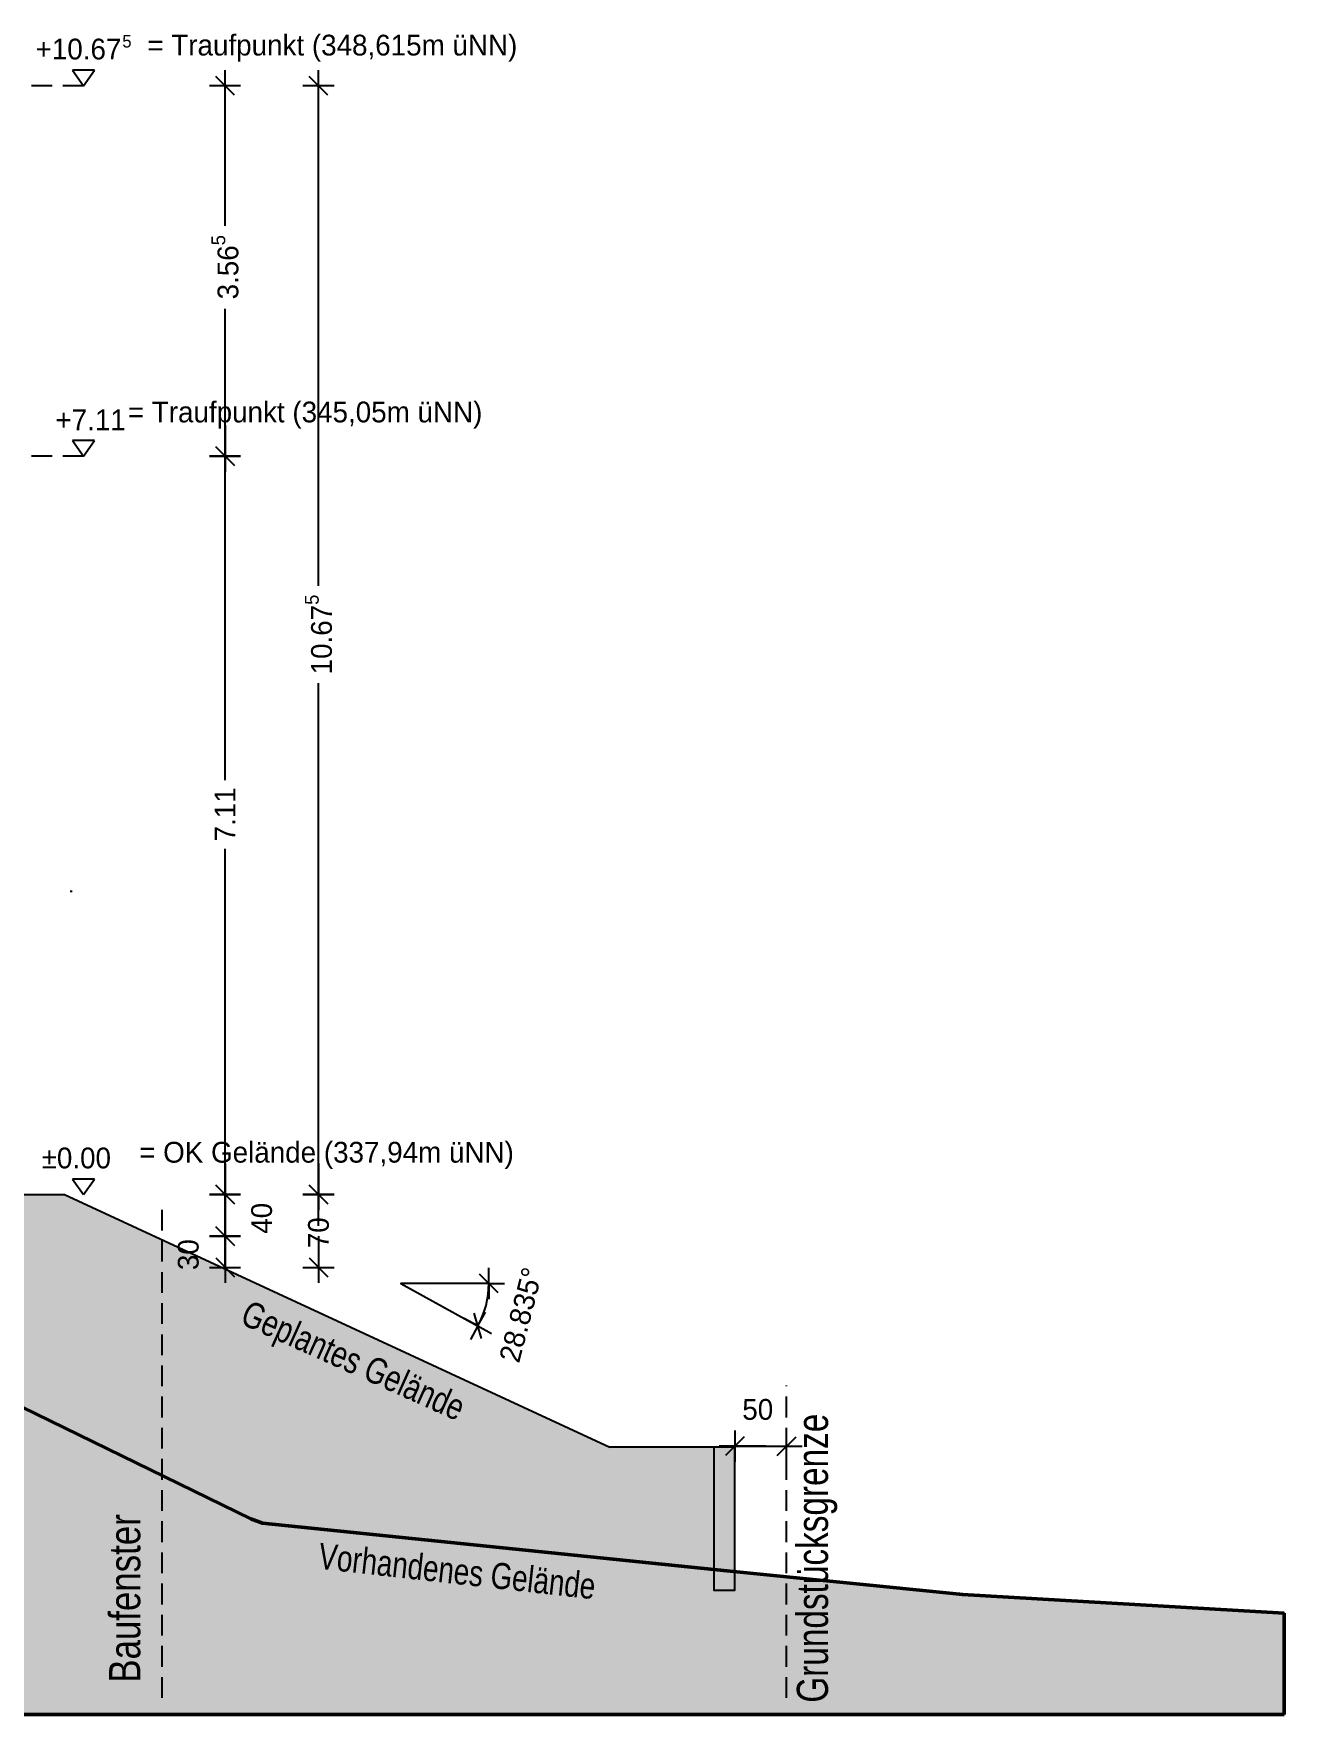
# Model space of a CAD drawing. Header units: metres. Extents: x 165.1 to 239.6, y 34.6 to 72.4.
# Drawn here: x 227.52 to 239.55, y 56.25 to 72.43 of the extents above; entities that cross this region are included whole.
import ezdxf

# ---------------------------------------------------------------- set-up
doc = ezdxf.new("R2010")
doc.units = ezdxf.units.M
doc.header["$PDMODE"] = 65
doc.linetypes.add('AUSGEZOGEN', pattern=[0])
doc.linetypes.add('VERDECKT2_S2', pattern=[0.27, 0.2, -0.07])
for name, color, linetype, lineweight in [('Allgemein01', 7, 'AUSGEZOGEN', 13), ('Allgemein03', 7, 'AUSGEZOGEN', 25), ('C-TOPO', 7, 'AUSGEZOGEN', 25), ('Design', 7, 'AUSGEZOGEN', 18), ('Maßlinie 1_100', 7, 'AUSGEZOGEN', 13), ('Pfosten_ Stützen', 7, 'AUSGEZOGEN', 13), ('Standard', 7, 'AUSGEZOGEN', 25)]:
    doc.layers.add(name, color=color, linetype=linetype, lineweight=lineweight)
doc.styles.add('ARIAL', font='arial.ttf')
doc.styles.add('Posterama Text Light', font='')
doc.styles.get('Posterama Text Light').set_extended_font_data('Posterama Text Light')
doc.dimstyles.new('DIMSTYLE_10', dxfattribs={"dimtxt": 0.2, "dimasz": 0.3, "dimexe": 0, "dimexo": 1e-06, "dimgap": 0.1, "dimtad": 0, "dimrnd": 0.005, "dimzin": 4, "dimdsep": 46, "dimtxsty": 'Posterama Text Light', "dimblk1": 'ALL_ML_STRICH', "dimblk2": 'ALL_ML_STRICH', "dimsah": 1, "dimcen": 0, "dimse1": 1, "dimse2": 1, "dimclrd": 7, "dimclre": 7, "dimclrt": 7, "dimadec": 0, "dimazin": 0, "dimtfac": 1, "dimtdec": 0, "dimtix": 1, "dimtmove": 2, "dimatfit": 3, "dimfxl": 0, "dimtzin": 0, "dimlwd": 0, "dimlwe": 25, "dimarcsym": 0})
doc.dimstyles.new('DIMSTYLE_11', dxfattribs={"dimtxt": 0.2, "dimasz": 0.3, "dimexe": 0, "dimexo": 1e-06, "dimgap": 0.1, "dimtad": 0, "dimdec": 3, "dimrnd": 0.005, "dimzin": 4, "dimdsep": 46, "dimtxsty": 'Posterama Text Light', "dimblk1": 'ALL_ML_STRICH', "dimblk2": 'ALL_ML_STRICH', "dimsah": 1, "dimcen": 0, "dimse1": 1, "dimse2": 1, "dimclrd": 7, "dimclre": 7, "dimclrt": 7, "dimadec": 0, "dimazin": 0, "dimtfac": 1, "dimtdec": 0, "dimtix": 1, "dimtmove": 2, "dimatfit": 3, "dimfxl": 0, "dimtzin": 0, "dimlwd": 0, "dimlwe": 25, "dimarcsym": 0})
doc.dimstyles.new('DIMSTYLE_13', dxfattribs={"dimtxt": 0.2, "dimasz": 0.3, "dimexe": 0, "dimexo": 1e-06, "dimgap": 0.1, "dimtad": 0, "dimdec": 1, "dimlfac": 100, "dimrnd": 0.5, "dimzin": 4, "dimdsep": 46, "dimtxsty": 'Posterama Text Light', "dimblk1": 'ALL_ML_STRICH', "dimblk2": 'ALL_ML_STRICH', "dimsah": 1, "dimcen": 0, "dimse1": 1, "dimse2": 1, "dimclrd": 7, "dimclre": 7, "dimclrt": 7, "dimadec": 0, "dimazin": 0, "dimtfac": 1, "dimtdec": 0, "dimtix": 1, "dimtmove": 2, "dimatfit": 3, "dimfxl": 0, "dimtvp": 1.2, "dimtzin": 0, "dimlwd": 0, "dimlwe": 25, "dimarcsym": 0})
doc.dimstyles.new('DIMSTYLE_4', dxfattribs={"dimtxt": 0.2, "dimasz": 0.3, "dimexe": 0, "dimexo": 1e-06, "dimgap": 0.1, "dimtad": 2, "dimdec": 1, "dimlfac": 100, "dimrnd": 0.5, "dimzin": 4, "dimdsep": 46, "dimtxsty": 'Posterama Text Light', "dimblk1": 'ALL_ML_STRICH', "dimblk2": 'ALL_ML_STRICH', "dimsah": 1, "dimcen": 0, "dimse1": 1, "dimse2": 1, "dimclrd": 7, "dimclre": 7, "dimclrt": 7, "dimadec": 0, "dimazin": 0, "dimtfac": 1, "dimtdec": 0, "dimtix": 1, "dimtmove": 2, "dimatfit": 3, "dimfxl": 0, "dimtvp": 1.2, "dimtzin": 0, "dimlwd": 0, "dimlwe": 25, "dimarcsym": 0})
doc.dimstyles.new('DIMSTYLE_5', dxfattribs={"dimtxt": 0.2, "dimasz": 0.3, "dimexe": 0, "dimexo": 1e-06, "dimgap": 0.1, "dimtad": 0, "dimdec": 1, "dimlfac": 100, "dimrnd": 0.5, "dimzin": 4, "dimdsep": 46, "dimtxsty": 'Posterama Text Light', "dimblk1": 'ALL_ML_STRICH', "dimblk2": 'ALL_ML_STRICH', "dimsah": 1, "dimcen": 0, "dimse1": 1, "dimse2": 1, "dimsd1": 1, "dimsd2": 1, "dimclrd": 7, "dimclre": 7, "dimclrt": 7, "dimadec": 0, "dimazin": 0, "dimtfac": 1, "dimtdec": 0, "dimtix": 1, "dimtmove": 2, "dimatfit": 3, "dimfxl": 0, "dimtvp": 1.2, "dimtzin": 0, "dimlwd": 0, "dimlwe": 25, "dimarcsym": 0})
doc.dimstyles.new('DIMSTYLE_6', dxfattribs={"dimtxt": 0.2, "dimasz": 0.3, "dimexe": 0, "dimexo": 1e-06, "dimgap": 0.1, "dimtad": 0, "dimdec": 3, "dimrnd": 0.005, "dimzin": 4, "dimdsep": 46, "dimtxsty": 'Posterama Text Light', "dimblk1": 'ALL_ML_STRICH', "dimblk2": 'ALL_ML_STRICH', "dimsah": 1, "dimcen": 0, "dimse1": 1, "dimse2": 1, "dimclrd": 7, "dimclre": 7, "dimclrt": 7, "dimadec": 0, "dimazin": 0, "dimtfac": 1, "dimtdec": 0, "dimtix": 1, "dimtmove": 2, "dimatfit": 3, "dimfxl": 0, "dimtzin": 0, "dimlwd": 0, "dimlwe": 25, "dimarcsym": 0})

# ---------------------------------------------------------------- blocks, each defined once
blk = doc.blocks.new('ALL_ML_STRICH')
at = {"color": 0, "linetype": 'ByBlock', "lineweight": -2}
for p, q in [((-1, 0), (0.5, 0)), ((-0.3, -0.3), (0.3, 0.3)), ((0, -0.5), (0, 0.5))]:
    blk.add_line(p, q, dxfattribs=at)
blk = doc.blocks.new('*D14')
at = {"layer": 'DEFPOINTS', "color": 7, "linetype": 'AUSGEZOGEN', "lineweight": 25, "transparency": 33554687}
for p in [(226.08, 61.251), (226.08, 60.551), (230.259, 60.551)]:
    blk.add_point(p, dxfattribs=at)
at = {"layer": 'Standard', "color": 7, "linetype": 'AUSGEZOGEN', "lineweight": -2, "transparency": 33554687}
for p, q in [((230.259, 61.251), (230.259, 61.251)), ((230.259, 60.551), (230.259, 60.551))]:
    blk.add_line(p, q, dxfattribs=at)
at = {"layer": 'Standard', "color": 7, "linetype": 'AUSGEZOGEN', "lineweight": 25, "transparency": 33554687, "xscale": 0.3, "yscale": 0.3, "zscale": 0.3}
for p, rotation in [((230.259, 61.251), 90), ((230.259, 60.551), 270)]:
    blk.add_blockref('ALL_ML_STRICH', p, dxfattribs=dict(at, rotation=rotation))
at = {"layer": 'Standard', "color": 7, "linetype": 'AUSGEZOGEN', "lineweight": 25, "transparency": 33554687, "insert": (230.259, 60.884), "char_height": 0.2, "width": 0.8, "attachment_point": 5, "rotation": 90, "style": 'Posterama Text Light'}
blk.add_mtext('\\A1;{\\A1;{70\\H0.132000;\\S^ ;}}', dxfattribs=at)
blk = doc.blocks.new('*D15')
at = {"layer": 'DEFPOINTS', "color": 7, "linetype": 'AUSGEZOGEN', "lineweight": 25, "transparency": 33554687}
for p in [(218.78, 71.928), (226.08, 61.251), (230.259, 61.251)]:
    blk.add_point(p, dxfattribs=at)
at = {"layer": 'Standard', "color": 7, "linetype": 'AUSGEZOGEN', "lineweight": -2, "transparency": 33554687}
for p, q in [((230.259, 67.114), (230.259, 71.928)), ((230.259, 61.251), (230.259, 66.174))]:
    blk.add_line(p, q, dxfattribs=at)
at = {"layer": 'Standard', "color": 7, "linetype": 'AUSGEZOGEN', "lineweight": 25, "transparency": 33554687, "xscale": 0.3, "yscale": 0.3, "zscale": 0.3}
for p, rotation in [((230.259, 71.928), 90), ((230.259, 61.251), 270)]:
    blk.add_blockref('ALL_ML_STRICH', p, dxfattribs=dict(at, rotation=rotation))
at = {"layer": 'Standard', "color": 7, "linetype": 'AUSGEZOGEN', "lineweight": 25, "transparency": 33554687, "insert": (230.259, 66.644), "char_height": 0.2, "width": 1.2, "attachment_point": 5, "rotation": 90, "style": 'Posterama Text Light'}
blk.add_mtext('\\A1;{\\A1;{10.67\\H0.132000;\\S5^ ;}}', dxfattribs=at)
blk = doc.blocks.new('COMPLEX_KOTENVERMASSUNG_0')
at = {"layer": 'Maßlinie 1_100', "color": 7, "linetype": 'AUSGEZOGEN', "lineweight": 25, "transparency": 33554687}
for p, q in [((228.102, 72.078), (227.892, 72.078)), ((227.892, 72.078), (227.997, 71.928)), ((227.997, 71.928), (228.102, 72.078)), ((227.997, 71.928), (227.997, 71.928)), ((227.997, 71.928), (227.997, 71.928)), ((227.997, 71.928), (227.997, 71.928)), ((227.997, 71.928), (227.997, 71.928)), ((228.102, 68.511), (227.892, 68.511)), ((227.892, 68.511), (227.997, 68.361)), ((227.997, 68.361), (228.102, 68.511)), ((227.997, 68.361), (227.997, 68.361)), ((227.997, 68.361), (227.997, 68.361)), ((227.997, 68.361), (227.997, 68.361)), ((227.997, 68.361), (227.997, 68.361)), ((228.102, 61.401), (227.892, 61.401)), ((227.892, 61.401), (227.997, 61.251)), ((227.997, 61.251), (228.102, 61.401)), ((227.997, 61.251), (227.997, 61.251)), ((227.997, 61.251), (227.997, 61.251)), ((227.997, 61.251), (227.997, 61.251)), ((227.997, 61.251), (227.997, 61.251))]:
    blk.add_line(p, q, dxfattribs=at)
at = {"layer": 'Maßlinie 1_100', "color": 7, "linetype": 'AUSGEZOGEN', "lineweight": 25, "transparency": 33554687, "attachment_point": 7, "style": 'Posterama Text Light'}
for s, insert, char_height, width in [('+10.67', (227.536, 72.178), 0.2, 0.93362), ('5', (228.37, 72.294), 0.12, 0.15632), ('+7.11', (227.727, 68.611), 0.2, 0.67224), ('±0.00', (227.594, 61.501), 0.2, 0.92002)]:
    blk.add_mtext(s, dxfattribs=dict(at, insert=insert, char_height=char_height, width=width))
blk = doc.blocks.new('COMPLEX_WINKELVERMASSUNG_2')
at = {"layer": 'Standard', "color": 7, "linetype": 'AUSGEZOGEN', "lineweight": 25, "transparency": 33554687}
for p, q in [((231.897, 60.396), (231.897, 60.546)), ((231.897, 60.396), (231.747, 60.396)), ((231.987, 60.306), (231.807, 60.486)), ((231.897, 60.396), (231.897, 60.246)), ((231.897, 60.396), (232.047, 60.396)), ((231.792, 59.987), (231.661, 60.06)), ((231.828, 59.865), (231.757, 60.11)), ((231.792, 59.987), (231.865, 60.119)), ((231.792, 59.987), (231.72, 59.856)), ((231.792, 59.987), (231.924, 59.915))]:
    blk.add_line(p, q, dxfattribs=at)
blk.add_arc((231.05, 60.396), 0.847, 331.1645, 360, dxfattribs=at)
at = {"layer": 'Standard', "color": 7, "linetype": 'AUSGEZOGEN', "lineweight": 25, "transparency": 33554687, "insert": (232.19, 59.62), "char_height": 0.2, "width": 1.04655, "attachment_point": 7, "rotation": 75.5823, "style": 'Posterama Text Light'}
blk.add_mtext('28.835%%d', dxfattribs=at)
blk = doc.blocks.new('*D57')
at = {"layer": 'DEFPOINTS', "color": 7, "linetype": 'AUSGEZOGEN', "lineweight": 25, "transparency": 33554687}
for p in [(225.78, 60.851), (225.78, 60.551), (229.359, 60.551)]:
    blk.add_point(p, dxfattribs=at)
at = {"layer": 'Standard', "color": 7, "linetype": 'AUSGEZOGEN', "lineweight": -2, "transparency": 33554687}
blk.add_line((229.359, 60.551), (229.359, 60.851), dxfattribs=at)
at = {"layer": 'Standard', "color": 7, "linetype": 'AUSGEZOGEN', "lineweight": 25, "transparency": 33554687, "xscale": 0.3, "yscale": 0.3, "zscale": 0.3}
for p, rotation in [((229.359, 60.851), 90), ((229.359, 60.551), 270)]:
    blk.add_blockref('ALL_ML_STRICH', p, dxfattribs=dict(at, rotation=rotation))
at = {"layer": 'Standard', "color": 7, "linetype": 'AUSGEZOGEN', "lineweight": 25, "transparency": 33554687, "insert": (229.006, 60.673), "char_height": 0.2, "width": 0.8, "attachment_point": 5, "rotation": 90, "style": 'Posterama Text Light'}
blk.add_mtext('\\A1;{\\A1;{30\\H0.132000;\\S^ ;}}', dxfattribs=at)
blk = doc.blocks.new('*D58')
at = {"layer": 'DEFPOINTS', "color": 7, "linetype": 'AUSGEZOGEN', "lineweight": 25, "transparency": 33554687}
for p in [(227.814, 61.251), (225.78, 60.851), (229.359, 60.851)]:
    blk.add_point(p, dxfattribs=at)
at = {"layer": 'Standard', "color": 7, "linetype": 'AUSGEZOGEN', "lineweight": -2, "transparency": 33554687}
blk.add_line((229.359, 60.851), (229.359, 61.251), dxfattribs=at)
at = {"layer": 'Standard', "color": 7, "linetype": 'AUSGEZOGEN', "lineweight": 25, "transparency": 33554687, "xscale": 0.3, "yscale": 0.3, "zscale": 0.3}
for p, rotation in [((229.359, 61.251), 90), ((229.359, 60.851), 270)]:
    blk.add_blockref('ALL_ML_STRICH', p, dxfattribs=dict(at, rotation=rotation))
at = {"layer": 'Standard', "color": 7, "linetype": 'AUSGEZOGEN', "lineweight": 25, "transparency": 33554687, "insert": (229.712, 61.023), "char_height": 0.2, "width": 0.8, "attachment_point": 5, "rotation": 90, "style": 'Posterama Text Light'}
blk.add_mtext('\\A1;{\\A1;{40\\H0.132000;\\S^ ;}}', dxfattribs=at)
blk = doc.blocks.new('*D59')
at = {"layer": 'DEFPOINTS', "color": 7, "linetype": 'AUSGEZOGEN', "lineweight": 25, "transparency": 33554687}
for p in [(225.78, 68.361), (227.814, 61.251), (229.359, 61.251)]:
    blk.add_point(p, dxfattribs=at)
at = {"layer": 'Standard', "color": 7, "linetype": 'AUSGEZOGEN', "lineweight": -2, "transparency": 33554687}
for p, q in [((229.359, 65.242), (229.359, 68.361)), ((229.359, 61.251), (229.359, 64.582))]:
    blk.add_line(p, q, dxfattribs=at)
at = {"layer": 'Standard', "color": 7, "linetype": 'AUSGEZOGEN', "lineweight": 25, "transparency": 33554687, "xscale": 0.3, "yscale": 0.3, "zscale": 0.3}
for p, rotation in [((229.359, 68.361), 90), ((229.359, 61.251), 270)]:
    blk.add_blockref('ALL_ML_STRICH', p, dxfattribs=dict(at, rotation=rotation))
at = {"layer": 'Standard', "color": 7, "linetype": 'AUSGEZOGEN', "lineweight": 25, "transparency": 33554687, "insert": (229.359, 64.912), "char_height": 0.2, "width": 0.8, "attachment_point": 5, "rotation": 90, "style": 'Posterama Text Light'}
blk.add_mtext('\\A1;{\\A1;{7.11\\H0.132000;\\S^ ;}}', dxfattribs=at)
blk = doc.blocks.new('*D60')
at = {"layer": 'DEFPOINTS', "color": 7, "linetype": 'AUSGEZOGEN', "lineweight": 25, "transparency": 33554687}
for p in [(218.78, 71.928), (225.78, 68.361), (229.359, 68.361)]:
    blk.add_point(p, dxfattribs=at)
at = {"layer": 'Standard', "color": 7, "linetype": 'AUSGEZOGEN', "lineweight": -2, "transparency": 33554687}
for p, q in [((229.359, 70.58), (229.359, 71.928)), ((229.359, 68.361), (229.359, 69.78))]:
    blk.add_line(p, q, dxfattribs=at)
at = {"layer": 'Standard', "color": 7, "linetype": 'AUSGEZOGEN', "lineweight": 25, "transparency": 33554687, "xscale": 0.3, "yscale": 0.3, "zscale": 0.3}
for p, rotation in [((229.359, 71.928), 90), ((229.359, 68.361), 270)]:
    blk.add_blockref('ALL_ML_STRICH', p, dxfattribs=dict(at, rotation=rotation))
at = {"layer": 'Standard', "color": 7, "linetype": 'AUSGEZOGEN', "lineweight": 25, "transparency": 33554687, "insert": (229.359, 70.18), "char_height": 0.2, "width": 1, "attachment_point": 5, "rotation": 90, "style": 'Posterama Text Light'}
blk.add_mtext('\\A1;{\\A1;{3.56\\H0.132000;\\S5^ ;}}', dxfattribs=at)
blk = doc.blocks.new('*D69')
at = {"layer": 'DEFPOINTS', "color": 7, "linetype": 'AUSGEZOGEN', "lineweight": 25, "transparency": 33554687}
for p in [(234.263, 58.829), (234.763, 57.571), (234.263, 57.441)]:
    blk.add_point(p, dxfattribs=at)
at = {"layer": 'Standard', "color": 7, "linetype": 'AUSGEZOGEN', "lineweight": -2, "transparency": 33554687}
blk.add_line((234.263, 58.829), (234.763, 58.829), dxfattribs=at)
at = {"layer": 'Standard', "color": 7, "linetype": 'AUSGEZOGEN', "lineweight": 25, "transparency": 33554687, "xscale": 0.3, "yscale": 0.3, "zscale": 0.3, "rotation": 180}
blk.add_blockref('ALL_ML_STRICH', (234.263, 58.829), dxfattribs=at)
at = {"layer": 'Standard', "color": 7, "linetype": 'AUSGEZOGEN', "lineweight": 25, "transparency": 33554687, "xscale": 0.3, "yscale": 0.3, "zscale": 0.3}
blk.add_blockref('ALL_ML_STRICH', (234.763, 58.829), dxfattribs=at)
at = {"layer": 'Standard', "color": 7, "linetype": 'AUSGEZOGEN', "lineweight": 25, "transparency": 33554687, "insert": (234.485, 59.182), "char_height": 0.2, "width": 0.8, "attachment_point": 5, "style": 'Posterama Text Light'}
blk.add_mtext('\\A1;{\\A1;{50\\H0.132000;\\S^ ;}}', dxfattribs=at)

msp = doc.modelspace()

# ---------------------------------------------------------------- hatches: boundary and pattern name
at = {"layer": 'Allgemein01', "linetype": 'AUSGEZOGEN', "lineweight": 25, "transparency": 33554687}
msp.add_hatch(color=253, dxfattribs=at).paths.add_polyline_path([(234.0631, 57.4414), (234.2631, 57.4414), (234.2631, 58.8209), (234.0631, 58.8209)])
at = {"layer": 'Design', "linetype": 'AUSGEZOGEN', "lineweight": 25, "transparency": 33554687}
msp.add_hatch(color=55, dxfattribs=at).paths.add_polyline_path([(211.4797, 61.251), (209.7797, 61.251), (205.5166, 64.3527), (205.2974, 64.3167), (203.9338, 64.3308), (203.8892, 64.3053), (203.8545, 64.2958), (203.8545, 56.247), (239.551, 56.247), (239.551, 57.2204), (236.4553, 57.4002), (236.425, 57.4042), (234.7631, 57.5709), (234.0631, 57.6414), (234.0631, 58.8209), (233.0631, 58.8209), (227.8139, 61.251), (226.0797, 61.251), (226.0797, 60.551), (211.4797, 60.551)])

# ---------------------------------------------------------------- linework, layer by layer
at = {"layer": 'Allgemein03', "color": 7, "linetype": 'VERDECKT2_S2', "lineweight": 25, "transparency": 33554687}
for p, q in [((227.9966, 71.9276), (226.6746, 71.9276)), ((227.9966, 68.361), (227.3791, 68.361)), ((234.7631, 56.406), (234.7631, 59.4137))]:
    msp.add_line(p, q, dxfattribs=at)
at = {"layer": 'Allgemein03', "color": 1, "linetype": 'AUSGEZOGEN', "lineweight": 25, "transparency": 33554687}
msp.add_line((227.8139, 61.251), (233.0631, 58.8209), dxfattribs=at)
at = {"layer": 'Allgemein03', "color": 5, "linetype": 'VERDECKT2_S2', "lineweight": 25, "transparency": 33554687}
msp.add_line((228.7539, 56.406), (228.7539, 61.1934), dxfattribs=at)
at = {"layer": 'C-TOPO', "lineweight": 50, "transparency": 33554687}
for p, q in [((229.6084, 58.1286), (225.7677, 60.0067)), ((229.719, 58.0877), (229.6084, 58.1286)), ((234.1868, 57.6287), (229.719, 58.0877)), ((236.425, 57.4042), (234.1868, 57.6287)), ((236.4553, 57.4002), (236.425, 57.4042)), ((239.551, 57.2204), (236.4553, 57.4002)), ((239.551, 56.247), (239.551, 57.2204)), ((203.8545, 56.247), (239.551, 56.247))]:
    msp.add_line(p, q, dxfattribs=at)
at = {"layer": 'C-TOPO', "transparency": 33554687}
for p, q in [((239.5523, 57.22), (239.551, 57.2204)), ((239.5523, 57.22), (239.5523, 56.247)), ((239.5523, 56.247), (239.551, 56.247))]:
    msp.add_line(p, q, dxfattribs=at)
at = {"layer": 'Standard', "color": 7, "linetype": 'AUSGEZOGEN', "lineweight": 25, "transparency": 33554687}
msp.add_line((227.8885, 64.171), (227.8685, 64.171), dxfattribs=at)
at = {"layer": 'Standard', "color": 1, "linetype": 'AUSGEZOGEN', "lineweight": 25, "transparency": 33554687}
for p, q in [((225.7797, 61.251), (227.8139, 61.251)), ((234.0631, 58.8209), (233.0631, 58.8209))]:
    msp.add_line(p, q, dxfattribs=at)
at = {"layer": 'Standard', "color": 7, "linetype": 'AUSGEZOGEN', "lineweight": 25, "transparency": 33554687}
msp.add_lwpolyline([(231.8779, 60.3961), (231.0501, 60.3961), (231.7891, 59.9892)], dxfattribs=at)
for points in [[(228.7539, 59.971), (228.7539, 59.971)], [(228.7539, 59.471), (228.7539, 59.471)]]:
    msp.add_lwpolyline(points, close=True, dxfattribs=at)
at = {"layer": 'Standard', "color": 1, "linetype": 'AUSGEZOGEN', "lineweight": 25, "transparency": 33554687}
msp.add_lwpolyline([(234.0631, 58.8209), (234.0631, 57.6414), (234.0631, 57.4414), (234.2631, 57.4414), (234.2631, 58.8209), (234.0631, 58.8209)], close=True, dxfattribs=at)

# ---------------------------------------------------------------- block references
at = {"layer": 'Maßlinie 1_100', "color": 7, "linetype": 'AUSGEZOGEN', "lineweight": 25, "transparency": 33554687}
msp.add_blockref('COMPLEX_KOTENVERMASSUNG_0', (0, 0), dxfattribs=at)
at = {"layer": 'Standard', "color": 7, "linetype": 'AUSGEZOGEN', "lineweight": 25, "transparency": 33554687}
msp.add_blockref('COMPLEX_WINKELVERMASSUNG_2', (0, 0), dxfattribs=at)

# ---------------------------------------------------------------- texts
at = {"layer": 'Pfosten_ Stützen', "color": 7, "linetype": 'AUSGEZOGEN', "lineweight": 25, "transparency": 33554687, "char_height": 0.2, "attachment_point": 7, "style": 'Posterama Text Light'}
for s, insert, width in [('\\A1;{\\fPosterama Text Light|i0|b0;\\H0.200000;\\W1.000000;\\C7;= Traufpunkt (348,615m üNN)}\\P', (228.6112, 72.1583), 3.833333), ('\\A1;{\\fPosterama Text Light|i0|b0;\\H0.200000;\\W1.000000;\\C7;= Traufpunkt (345,05m üNN)}\\P', (228.4235, 68.6259), 3.763333), ('\\A1;{\\fPosterama Text Light|i0|b0;\\H0.200000;\\W1.000000;\\C7;= OK Gelände (337,94m üNN)}\\P', (228.5328, 61.499), 3.873333)]:
    msp.add_mtext(s, dxfattribs=dict(at, insert=insert, width=width))
at = {"layer": 'Pfosten_ Stützen', "color": 7, "linetype": 'AUSGEZOGEN', "lineweight": 25, "transparency": 33554687, "style": 'Posterama Text Light'}
for s, insert, char_height, width, attachment_point, rotation in [('\\A1;{\\fPosterama Text Light|i0|b0;\\H0.250000;\\W0.800000;\\C7;Geplantes Gelände}\\P', (231.5625, 58.9998), 0.25, 2.536667, 9, 335.77588), ('\\A1;{\\fPosterama Text Light|i0|b0;\\H0.300000;\\W0.800000;\\C7;Grundstücksgrenze}\\P', (235.2514, 56.3594), 0.3, 3.096, 7, 90), ('\\A1;{\\fPosterama Text Light|i0|b0;\\H0.250000;\\W0.800000;\\C7;Vorhandenes Gelände}\\P', (232.9079, 57.3512), 0.25, 2.956667, 9, 353.655)]:
    msp.add_mtext(s, dxfattribs=dict(at, insert=insert, char_height=char_height, width=width, attachment_point=attachment_point, rotation=rotation))
at = {"layer": 'Pfosten_ Stützen', "color": 5, "linetype": 'AUSGEZOGEN', "lineweight": 25, "transparency": 33554687, "insert": (228.5475, 56.5525), "char_height": 0.3, "width": 1.748325, "attachment_point": 7, "rotation": 90, "style": 'ARIAL'}
msp.add_mtext('\\W0.80;Baufenster', dxfattribs=at)

# ---------------------------------------------------------------- dimensions: what is measured, and where the dimension line sits
at = {"layer": 'Standard', "color": 7, "linetype": 'AUSGEZOGEN', "lineweight": 25, "transparency": 33554687}
for base, p1, p2, dimstyle, picture, middle in [((230.2589, 71.9276), (226.0797, 61.251), (218.7797, 71.9276), 'DIMSTYLE_6', '*D15', (230.2589, 66.6439)), ((229.3589, 71.9276), (225.7797, 68.361), (218.7797, 71.9276), 'DIMSTYLE_11', '*D60', (229.3589, 70.1799)), ((229.3589, 68.361), (227.8139, 61.251), (225.7797, 68.361), 'DIMSTYLE_10', '*D59', (229.3589, 64.9121)), ((229.3589, 61.251), (225.7797, 60.851), (227.8139, 61.251), 'DIMSTYLE_13', '*D58', (229.7117, 61.0229)), ((230.2589, 61.251), (226.0797, 60.551), (226.0797, 61.251), 'DIMSTYLE_5', '*D14', (230.2589, 60.8836)), ((229.3589, 60.851), (225.7797, 60.551), (225.7797, 60.851), 'DIMSTYLE_4', '*D57', (229.0061, 60.6729))]:
    dim = msp.add_linear_dim(base=base, p1=p1, p2=p2, angle=90, dimstyle=dimstyle, override={"dimpost": '<>', "dimclrd": 7, "dimclre": 7, "dimclrt": 7, "dimlwd": 0, "dimlwe": 25}, dxfattribs=at)
    dim.commit()
    dim.dimension.update_dxf_attribs({"geometry": picture, "text_midpoint": middle, "dimtype": 160})
dim = msp.add_linear_dim(base=(234.7631, 58.8288), p1=(234.2631, 57.4414), p2=(234.7631, 57.5709), dimstyle='DIMSTYLE_4', override={"dimpost": '<>', "dimclrd": 7, "dimclre": 7, "dimclrt": 7, "dimlwd": 0, "dimlwe": 25}, dxfattribs=at)
dim.commit()
dim.dimension.update_dxf_attribs({"geometry": '*D69', "text_midpoint": (234.4851, 59.1816), "dimtype": 160})

doc.saveas('drawing.dxf')
